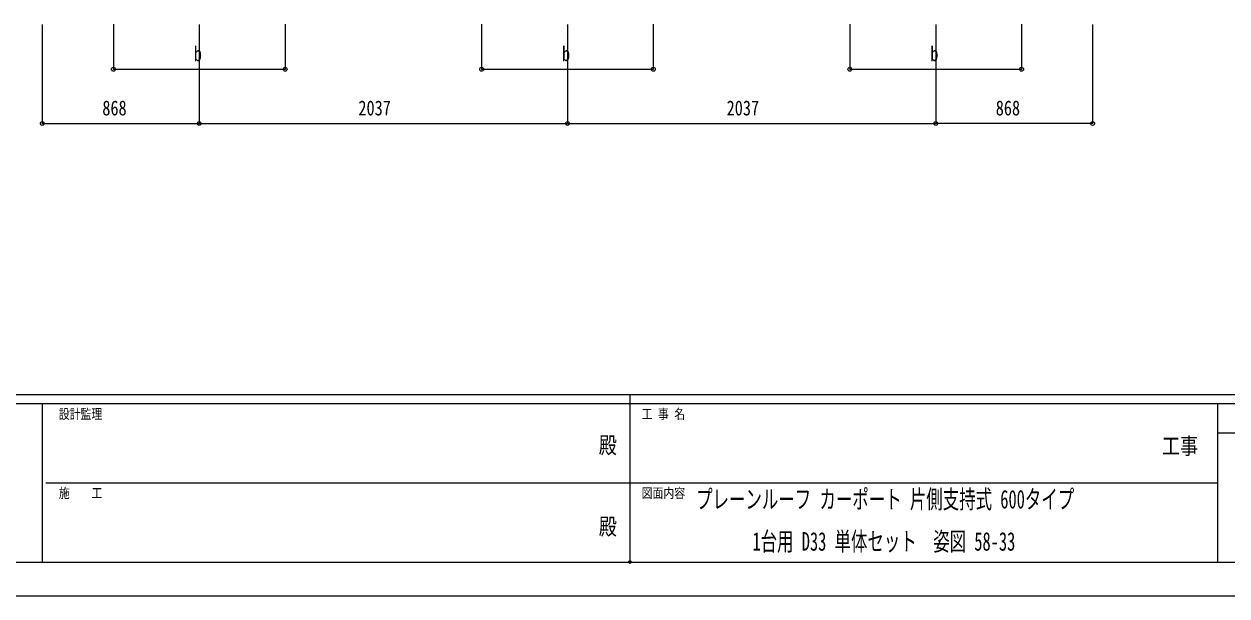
# Model space of a CAD drawing. Units: millimetres, scale not verified. Extents: x -10512 to 10512, y -7425 to 7425.
# Drawn here: x -3363 to 3291, y -7425 to -4263 of the extents above; entities that cross this region are included whole.
import ezdxf
from ezdxf.enums import TextEntityAlignment as Align

# ---------------------------------------------------------------- set-up
doc = ezdxf.new("R2010")
doc.units = ezdxf.units.MM
doc.header["$LTSCALE"] = 30
doc.header["$PDMODE"] = 32
doc.header["$PDSIZE"] = 15
for name, color, linetype in [('0-2_USER1', 3, 'Continuous'), ('0-6_YKK_D', 6, 'Continuous'), ('0-7_YKK_ZWAK', 7, 'Continuous')]:
    doc.layers.add(name, color=color, linetype=linetype)
doc.styles.add('ＭＳ ゴシック', font='')
doc.styles.get('ＭＳ ゴシック').set_extended_font_data('MS Gothic')

msp = doc.modelspace()

# ---------------------------------------------------------------- linework, layer by layer
at = {"layer": '0-6_YKK_D'}
for p, q in [((-3262.45, -4264.05), (-3262.45, -4813.5)), ((-2869.31, -4263.07), (-2869.31, -4513.5)), ((-2394.45, -4264.05), (-2394.45, -4813.5)), ((-2394.45, -4264.05), (-2394.45, -4813.5)), ((-1919.31, -4263.07), (-1919.31, -4513.5)), ((-832.45, -4263.07), (-832.45, -4513.5)), ((-357.45, -4264.05), (-357.45, -4813.5)), ((-357.45, -4264.05), (-357.45, -4813.5)), ((117.55, -4263.07), (117.55, -4513.5)), ((1204.55, -4262.57), (1204.55, -4513.5)), ((1679.55, -4264.05), (1679.55, -4813.5)), ((1679.55, -4264.05), (1679.55, -4813.5)), ((2154.55, -4262.57), (2154.55, -4513.5)), ((2547.55, -4264.05), (2547.55, -4813.5)), ((-2869.31, -4512.5), (-1919.31, -4512.5)), ((-832.45, -4512.5), (117.55, -4512.5)), ((1204.55, -4512.5), (2154.55, -4512.5)), ((-3262.45, -4812.5), (-2394.45, -4812.5)), ((-2394.45, -4812.5), (-357.45, -4812.5)), ((-357.45, -4812.5), (1679.55, -4812.5)), ((2547.55, -4812.5), (1679.55, -4812.5))]:
    msp.add_line(p, q, dxfattribs=at)
for centre in [(-2869.31, -4512.5), (-1919.31, -4512.5), (-832.45, -4512.5), (117.55, -4512.5), (1204.55, -4512.5), (2154.55, -4512.5), (-3262.45, -4812.5), (-2394.45, -4812.5), (-2394.45, -4812.5), (-357.45, -4812.5), (-357.45, -4812.5), (1679.55, -4812.5), (1679.55, -4812.5), (2547.55, -4812.5)]:
    msp.add_circle(centre, 10.62, dxfattribs=at)
at = {"layer": '0-7_YKK_ZWAK'}
for p, q in [((9737.55, -6312.5), (-9762.45, -6312.5)), ((-12.45, -6312.5), (-12.45, -7237.5)), ((-3262.45, -6362.5), (-9762.45, -6362.5)), ((-3262.45, -6362.5), (-3262.45, -7237.5)), ((-12.45, -6362.5), (-3262.45, -6362.5)), ((3237.55, -6362.5), (-12.45, -6362.5)), ((4962.55, -6525), (3237.55, -6525)), ((-3243.7, -6800), (-12.45, -6800)), ((-12.45, -6800), (3237.55, -6800)), ((-9762.45, -7237.5), (-3262.45, -7237.5)), ((-3262.45, -7237.5), (-12.45, -7237.5)), ((-12.45, -7237.5), (3237.55, -7237.5)), ((3237.55, -7237.5), (4962.55, -7237.5))]:
    msp.add_line(p, q, dxfattribs=at)
msp.add_lwpolyline([(-10512.5, -7425), (10512.5, -7425), (10512.5, 7425), (-10512.5, 7425)], close=True, dxfattribs=at)
msp.add_lwpolyline([(4962.55, -6362.5), (3237.55, -6362.5), (3237.55, -7237.5)], dxfattribs=at)
msp.add_point((-12.45, -7237.5), dxfattribs=at)

# ---------------------------------------------------------------- texts
at = {"layer": '0-2_USER1', "style": 'ＭＳ ゴシック', "width": 0.65}
for s, p in [('プレーンルーフ カーポート 片側支持式 600タイプ', (354.23, -6972.08)), ('1台用 D33 単体セット\u3000姿図 58-33', (665.87, -7205.42))]:
    msp.add_text(s, height=102.6, dxfattribs=at).set_placement(p, align=Align.BOTTOM_LEFT)
at = {"layer": '0-6_YKK_D', "style": 'ＭＳ ゴシック', "width": 0.8}
for s, p in [('b', (-2424.31, -4492.5)), ('b', (-387.45, -4492.5)), ('b', (1649.55, -4492.5)), ('868', (-2930.45, -4792.5)), ('2037', (-1513.95, -4792.5)), ('2037', (523.05, -4792.5)), ('868', (2011.55, -4792.5))]:
    msp.add_text(s, height=82.48, dxfattribs=at).set_placement(p, align=Align.BOTTOM_LEFT)
at = {"layer": '0-7_YKK_ZWAK', "style": 'ＭＳ ゴシック', "width": 0.8}
for s, height, p in [('設計監理', 54.99, (-3170.78, -6462.5)), ('工 事 名', 54.99, (53.17, -6462.5)), ('殿', 91.64, (-184.17, -6664.58)), ('工事', 91.64, (2930.83, -6668.66)), ('施\u3000\u3000工', 54.99, (-3170.78, -6900)), ('図面内容', 54.99, (53.17, -6900)), ('殿', 91.64, (-184.17, -7114.58))]:
    msp.add_text(s, height=height, dxfattribs=at).set_placement(p, align=Align.BOTTOM_LEFT)

doc.saveas('drawing.dxf')
